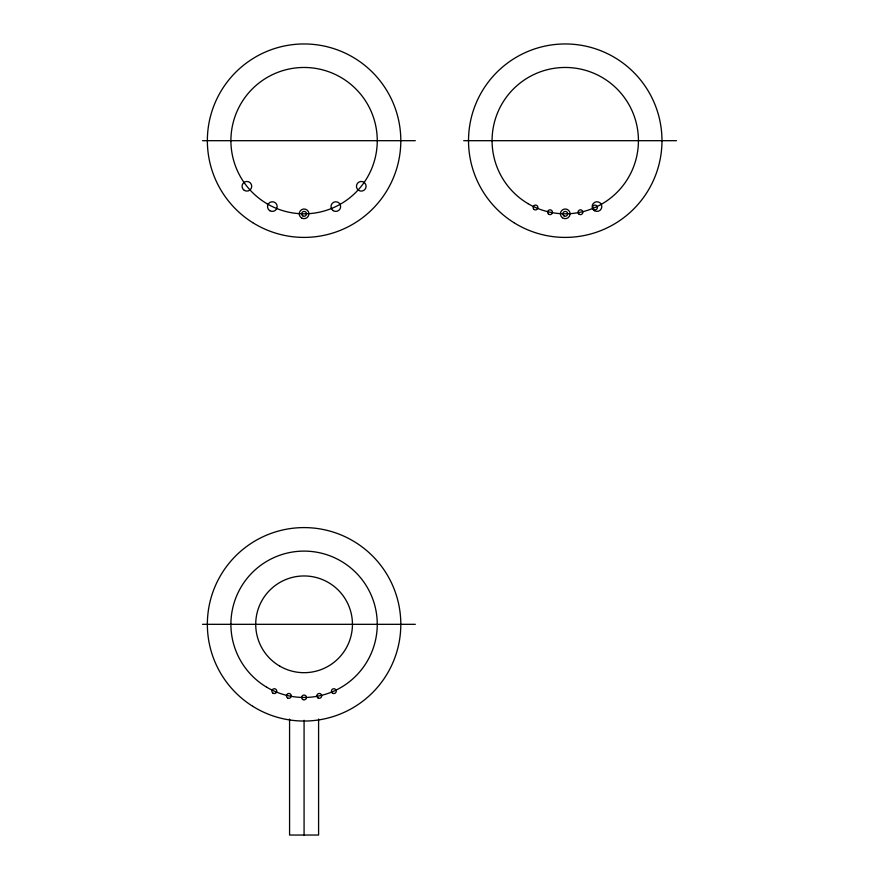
<?xml version="1.0" encoding="UTF-8"?>
<svg xmlns="http://www.w3.org/2000/svg" width="879" height="879" viewBox="0 0 879 879"><rect width="100%" height="100%" fill="white"/><g stroke="black" fill="none" stroke-linecap="round" stroke-linejoin="round"><path stroke-width="1.32" d="M202.511 140.684L415.317 140.684M463.683 140.684L676.489 140.684M202.511 624.321L415.317 624.321M318.594 719.077L318.594 835.039L289.576 835.039L289.576 719.077M304.079 720.275L304.079 835.05M513.852 222.629A96.734 96.734 0 0 0 661.909 144.211A96.734 96.734 0 0 0 519.972 55.201A96.734 96.734 0 0 0 513.852 222.629M564.043 215.915A2.417 2.417 0 0 0 567.669 213.828A2.417 2.417 0 0 0 564.043 211.729A2.417 2.417 0 0 0 564.043 215.915M579.107 214.234A2.417 2.417 0 0 0 582.865 212.399A2.417 2.417 0 0 0 579.393 210.059A2.417 2.417 0 0 0 579.107 214.234M593.666 209.521A2.417 2.417 0 0 0 597.412 207.642A2.417 2.417 0 0 0 593.918 205.345A2.417 2.417 0 0 0 593.666 209.521M534.201 209.543A2.417 2.417 0 0 0 537.915 207.609A2.417 2.417 0 0 0 534.377 205.356A2.417 2.417 0 0 0 534.201 209.543M548.771 214.289A2.417 2.417 0 0 0 552.452 212.289A2.417 2.417 0 0 0 548.881 210.103A2.417 2.417 0 0 0 548.771 214.289M562.461 217.783A4.835 4.835 0 0 0 570.064 214.256A4.835 4.835 0 0 0 563.219 209.433A4.835 4.835 0 0 0 562.461 217.783M594.446 210.696A4.835 4.835 0 0 0 601.818 206.719A4.835 4.835 0 0 0 594.687 202.324A4.835 4.835 0 0 0 594.446 210.696M527.982 203.62A73.188 73.188 0 0 0 638.429 141.431A73.188 73.188 0 0 0 529.334 76.88A73.188 73.188 0 0 0 527.982 203.62M301.662 218.014A4.835 4.835 0 0 0 308.914 213.828A4.835 4.835 0 0 0 301.662 209.641A4.835 4.835 0 0 0 301.662 218.014M333.185 210.641A4.835 4.835 0 0 0 340.645 206.829A4.835 4.835 0 0 0 333.613 202.28A4.835 4.835 0 0 0 333.185 210.641M358.72 190.402A4.835 4.835 0 0 0 366.103 186.436A4.835 4.835 0 0 0 358.984 182.03A4.835 4.835 0 0 0 358.72 190.402M244.307 190.369A4.835 4.835 0 0 0 251.724 186.48A4.835 4.835 0 0 0 244.648 181.997A4.835 4.835 0 0 0 244.307 190.369M269.842 210.718A4.835 4.835 0 0 0 277.182 206.686A4.835 4.835 0 0 0 270.007 202.346A4.835 4.835 0 0 0 269.842 210.718M266.809 203.62A73.188 73.188 0 0 0 377.256 141.431A73.188 73.188 0 0 0 268.172 76.88A73.188 73.188 0 0 0 266.809 203.62M252.691 222.629A96.734 96.734 0 0 0 400.747 144.211A96.734 96.734 0 0 0 258.811 55.201A96.734 96.734 0 0 0 252.691 222.629M302.728 215.827A2.417 2.417 0 0 0 306.496 214.004A2.417 2.417 0 0 0 303.024 211.652A2.417 2.417 0 0 0 302.728 215.827M266.809 687.268A73.188 73.188 0 0 0 377.256 625.068A73.188 73.188 0 0 0 268.172 560.516A73.188 73.188 0 0 0 266.809 687.268M252.691 706.266A96.734 96.734 0 0 0 400.747 627.859A96.734 96.734 0 0 0 258.811 538.838A96.734 96.734 0 0 0 252.691 706.266M302.87 699.563A2.417 2.417 0 0 0 306.496 697.465A2.417 2.417 0 0 0 302.87 695.377A2.417 2.417 0 0 0 302.87 699.563M317.934 697.871A2.417 2.417 0 0 0 321.703 696.036A2.417 2.417 0 0 0 318.231 693.696A2.417 2.417 0 0 0 317.934 697.871M332.504 693.168A2.417 2.417 0 0 0 336.25 691.29A2.417 2.417 0 0 0 332.745 688.982A2.417 2.417 0 0 0 332.504 693.168M273.028 693.19A2.417 2.417 0 0 0 276.742 691.246A2.417 2.417 0 0 0 273.204 689.004A2.417 2.417 0 0 0 273.028 693.19M287.609 697.937A2.417 2.417 0 0 0 291.29 695.937A2.417 2.417 0 0 0 287.719 693.751A2.417 2.417 0 0 0 287.609 697.937M279.896 666.205A48.367 48.367 0 0 0 352.446 624.321A48.367 48.367 0 0 0 279.896 582.436A48.367 48.367 0 0 0 279.896 666.205"/></g></svg>
